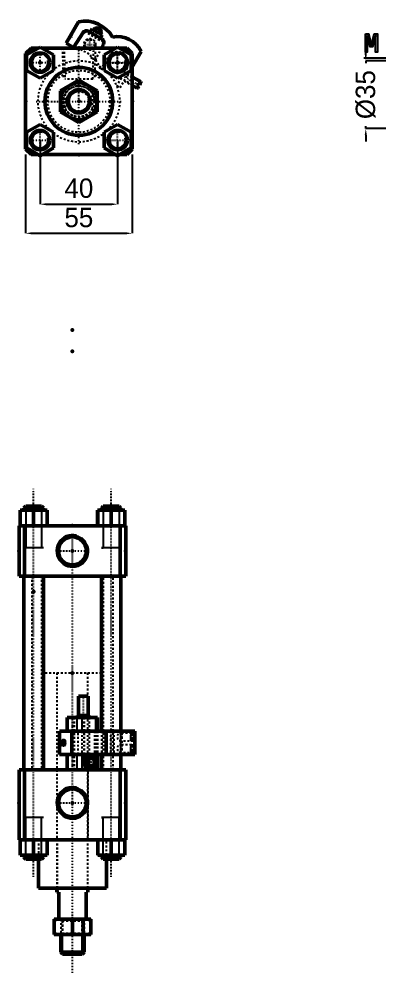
# Model space of a CAD drawing. Header units: millimetres. Extents: x -31 to 525, y -450 to 94.
# Drawn here: x -30.8 to 155.2, y -449.7 to 42.5 of the extents above; entities that cross this region are included whole.
import ezdxf

# ---------------------------------------------------------------- set-up
doc = ezdxf.new("R2010")
doc.units = ezdxf.units.MM
doc.linetypes.add('Center', pattern=[1.5, 0.45, -0.5, 0.05, -0.5])
doc.linetypes.add('Dashed', pattern=[2, 1, -1])
for name, color, linetype, lineweight in [('2d ConnectionPoints', 7, 'Continuous', 50), ('AM_0', 7, 'Continuous', 50), ('AM_4', 3, 'Continuous', 25), ('AM_5', 3, 'Continuous', 25), ('AM_7', 7, 'Center', 25), ('AM_9', 6, 'Dashed', 25)]:
    doc.layers.add(name, color=color, linetype=linetype, lineweight=lineweight)
doc.dimstyles.new('ISO-25', dxfattribs={"dimtxt": 2.5, "dimasz": 2.5, "dimexe": 1.25, "dimexo": 0.625, "dimtad": 1, "dimtxsty": 'Standard', "dimcen": 2.5, "dimadec": 0, "dimazin": 0, "dimtfac": 1, "dimtmove": 0, "dimatfit": 3, "dimfxl": 1, "dimarcsym": 0})

# ---------------------------------------------------------------- blocks, each defined once
blk = doc.blocks.new('1_mghcJFS_0132_switch_0_in_MGHCA70SDC3250T110A0_0')
at = {"layer": 'AM_0'}
for p, q in [((-0.26, 41.11), (-6.61, 30.11)), ((2.19, 35.53), (-2.71, 27.86)), ((11.96, 32.1), (4.88, 36.18)), ((6.82, 37.37), (5.82, 35.64)), ((12.02, 34.37), (6.82, 37.37)), ((-6.61, 30.11), (-2.08, 27.5)), ((11.02, 32.64), (12.02, 34.37)), ((11.73, 27.5), (12.73, 29.44)), ((27.5, 17.79), (32.1, 25.76)), ((31.87, 10.21), (27.5, 12.73)), ((31.87, 10.21), (31.12, 8.91)), ((32.02, 9.62), (31.87, 10.21)), ((27.5, 8.11), (29.87, 6.75)), ((30.62, 8.05), (29.87, 6.75)), ((29.87, 6.75), (30.45, 6.9)), ((30.62, 9.2), (30.12, 8.33)), ((30.99, 7.83), (30.12, 8.33)), ((30.99, 7.83), (30.45, 6.9)), ((30.62, 9.2), (31.49, 8.7)), ((32.02, 9.62), (31.49, 8.7))]:
    blk.add_line(p, q, dxfattribs=at)
for centre, radius, start, end in [((2.92, 24.61), 16.8, 30.5234, 100.9016), ((3.88, 34.45), 2, 60, 147.3974), ((9.42, 35.87), 2, 330, 150), ((10.96, 30.36), 2, 332.6026, 60), ((19.98, 19.96), 13.44, 25.5646, 101.0894)]:
    blk.add_arc(centre, radius, start, end, dxfattribs=at)
at = {"layer": 'AM_5', "linetype": 'Dashed'}
for p, q in [((27.5, 8.61), (21.79, 11.9)), ((27.5, 12.23), (23.36, 14.62))]:
    blk.add_line(p, q, dxfattribs=at)
at = {"layer": 'AM_5'}
for p, q in [((32.02, 9.62), (27.5, 12.23)), ((30.45, 6.9), (27.5, 8.61))]:
    blk.add_line(p, q, dxfattribs=at)
at = {"layer": 'AM_7'}
for p, q in [((7.32, 35.87), (11.52, 35.87)), ((10.52, 37.78), (8.32, 33.97)), ((9.42, 33.77), (9.42, 37.97)), ((-4.63, 33.59), (-4.15, 33.32)), ((5.67, 26.23), (5.67, 32.53)), ((2.52, 29.38), (8.82, 29.38)), ((19.98, 14.08), (19.98, 25.84)), ((14.1, 19.96), (25.86, 19.96)), ((22.14, 13.51), (31.67, 8.01))]:
    blk.add_line(p, q, dxfattribs=at)
at = {"layer": 'AM_9'}
for p, q in [((-3.53, 34.45), (-4.08, 33.5)), ((-3.53, 34.45), (-3.96, 34.7)), ((2.93, 36.15), (12.91, 30.39)), ((4.83, 36.1), (11.91, 32.01)), ((-5.26, 32.45), (-4.83, 32.2)), ((-4.28, 33.15), (-4.83, 32.2)), ((-3.84, 32.9), (-4.28, 33.15)), ((-3.64, 33.25), (-4.08, 33.5)), ((-3.84, 32.9), (-3.64, 33.25)), ((-2.08, 27.5), (-0.11, 26.36)), ((-0.11, 26.36), (0.82, 26.98)), ((0.82, 26.98), (6.02, 23.98)), ((8.55, 21.36), (11.73, 27.5)), ((6.02, 23.98), (5.95, 22.86)), ((5.95, 22.86), (8.55, 21.36)), ((8.55, 21.36), (11.43, 16.36)), ((11.43, 16.36), (15.13, 22.76)), ((24.82, 17.16), (19.58, 8.07)), ((21.31, 7.07), (27.5, 17.79)), ((23.31, 10.53), (27.5, 8.11)), ((27.5, 12.73), (25.31, 14)), ((19.58, 8.07), (21.31, 7.07))]:
    blk.add_line(p, q, dxfattribs=at)
for radius in [3, 2.5]:
    blk.add_circle((5.67, 29.38), radius, dxfattribs=at)
for centre, radius, start, end in [((3.83, 34.37), 2, 60, 116.633), ((10.91, 30.28), 2, 3.367, 60), ((19.98, 19.96), 5.6, 330, 150)]:
    blk.add_arc(centre, radius, start, end, dxfattribs=at)
blk = doc.blocks.new('2_HC_NUTM12X1_5_0_in_MGHCA70SDC3250T110A0_0')
at = {"layer": 'AM_0'}
for p, q in [((-9.5, 5.48), (0, 10.97)), ((0, 10.97), (9.5, 5.48)), ((-9.5, -5.48), (-9.5, 5.48)), ((9.5, 5.48), (9.5, -5.48)), ((0, -10.97), (-9.5, -5.48)), ((9.5, -5.48), (0, -10.97))]:
    blk.add_line(p, q, dxfattribs=at)
blk.add_circle((0, 0), 9.5, dxfattribs=at)
at = {"layer": 'AM_9'}
blk.add_circle((0, 0), 5.19, dxfattribs=at)
blk = doc.blocks.new('3_A__SD__C_32_50_ROD_070_0_in_MGHCA70SDC3250T110A0_0')
at = {"layer": 'AM_0'}
blk.add_circle((0, 0), 6, dxfattribs=at)
at = {"layer": 'AM_5'}
blk.add_arc((0, 0), 5.08, 75, 15, dxfattribs=at)
at = {"layer": 'AM_9'}
for p, q in [((-7, 3.87), (-7, -3.87)), ((7, -3.87), (7, 3.87))]:
    blk.add_line(p, q, dxfattribs=at)
blk.add_circle((0, 0), 8, dxfattribs=at)
blk = doc.blocks.new('4_A__SD_C_32_50_0__BODY__A70_0_in_MGHCA70SDC3250T110A0_0')
at = {"layer": 'AM_0'}
for p, q in [((-24.67, 27.5), (-27.5, 24.67)), ((-27.5, 24.67), (-27.5, -24.67)), ((-20, 28.03), (-26.95, 24.01)), ((-20.91, 27.5), (-24.67, 27.5)), ((-13.05, 24.01), (-20, 28.03)), ((19.09, 27.5), (-19.09, 27.5)), ((20, 28.03), (13.05, 24.01)), ((26.95, 24.01), (20, 28.03)), ((24.67, 27.5), (20.91, 27.5)), ((27.5, 24.67), (24.67, 27.5)), ((27.5, -24.67), (27.5, 24.67)), ((-26.95, 24.01), (-26.95, 15.99)), ((-13.05, 15.99), (-13.05, 24.01)), ((13.05, 24.01), (13.05, 15.99)), ((26.95, 15.99), (26.95, 24.01)), ((-26.95, 15.99), (-20, 11.97)), ((-20, 11.97), (-13.05, 15.99)), ((13.05, 15.99), (20, 11.97)), ((20, 11.97), (26.95, 15.99)), ((-20, -11.92), (-27, -15.96)), ((-13, -15.96), (-20, -11.92)), ((20, -11.92), (13, -15.96)), ((27, -15.96), (20, -11.92)), ((-27, -15.96), (-27, -24.04)), ((-13, -24.04), (-13, -15.96)), ((13, -15.96), (13, -24.04)), ((27, -24.04), (27, -15.96)), ((-27, -24.04), (-20, -28.08)), ((-20, -28.08), (-13, -24.04)), ((13, -24.04), (20, -28.08)), ((20, -28.08), (27, -24.04)), ((-27.5, -24.67), (-24.67, -27.5)), ((-24.67, -27.5), (-21.01, -27.5)), ((-18.99, -27.5), (18.99, -27.5)), ((21.01, -27.5), (24.67, -27.5)), ((24.67, -27.5), (27.5, -24.67))]:
    blk.add_line(p, q, dxfattribs=at)
for centre, radius in [((-20, 20), 5), ((20, 20), 5), ((0, 0), 17.5), ((-20, -20), 5), ((20, -20), 5)]:
    blk.add_circle(centre, radius, dxfattribs=at)
at = {"layer": 'AM_5', "linetype": 'Dashed'}
for p, q in [((-8.53, 27.5), (-8.03, 11.5)), ((8.53, 27.5), (8.03, 11.5))]:
    blk.add_line(p, q, dxfattribs=at)
at = {"layer": 'AM_5'}
for centre in [(-20, 20), (20, 20), (-20, -20), (20, -20)]:
    blk.add_arc(centre, 4.08, 75, 15, dxfattribs=at)
at = {"layer": 'AM_7'}
for p, q in [((-20, 14.75), (-20, 25.25)), ((0, -22.05), (0, 28.3)), ((20, 14.75), (20, 25.25)), ((-25.25, 20), (-14.75, 20)), ((14.75, 20), (25.25, 20)), ((-22.05, 0), (22.05, 0)), ((-20, -25.25), (-20, -14.75)), ((20, -25.25), (20, -14.75)), ((-25.25, -20), (-14.75, -20)), ((14.75, -20), (25.25, -20))]:
    blk.add_line(p, q, dxfattribs=at)
at = {"layer": 'AM_9'}
for p, q in [((-20.91, 27.5), (-19.09, 27.5)), ((-7.67, 27.5), (-7.18, 11.5)), ((7.18, 11.5), (7.67, 27.5)), ((19.09, 27.5), (20.91, 27.5)), ((7.18, 11.5), (-7.18, 11.5)), ((-18.99, -27.5), (-21.01, -27.5)), ((21.01, -27.5), (18.99, -27.5))]:
    blk.add_line(p, q, dxfattribs=at)
for radius in [21, 16, 8.1, 7.9]:
    blk.add_circle((0, 0), radius, dxfattribs=at)
blk = doc.blocks.new('*D5')
at = {"layer": 'AM_5', "color": 0, "lineweight": -2}
for p, q in [((-20, -20), (-20, -53.08)), ((20, -20), (20, -53.08)), ((-16.67, -53.08), (16.67, -53.08))]:
    blk.add_line(p, q, dxfattribs=at)
at = {"layer": 'AM_5', "color": 0}
for points in [[(-16.67, -52.53), (-16.67, -53.64), (-20, -53.08)], [(16.67, -53.64), (16.67, -52.53), (20, -53.08)]]:
    blk.add_solid(points, dxfattribs=at)
at = {"layer": 'Defpoints', "color": 0}
for p in [(-20, -20), (20, -20), (20, -53.08)]:
    blk.add_point(p, dxfattribs=at)
at = {"layer": 'AM_5', "color": 0, "insert": (0, -44.87), "char_height": 10, "attachment_point": 5}
blk.add_mtext('40', dxfattribs=at)
blk = doc.blocks.new('*D6')
at = {"layer": 'AM_5', "color": 0, "lineweight": -2}
for p, q in [((-27.5, -27.5), (-27.5, -68.08)), ((27.5, -27.5), (27.5, -68.08)), ((-24.17, -68.08), (24.17, -68.08))]:
    blk.add_line(p, q, dxfattribs=at)
at = {"layer": 'AM_5', "color": 0}
for points in [[(-24.17, -67.53), (-24.17, -68.64), (-27.5, -68.08)], [(24.17, -68.64), (24.17, -67.53), (27.5, -68.08)]]:
    blk.add_solid(points, dxfattribs=at)
at = {"layer": 'Defpoints', "color": 0}
for p in [(-27.5, -27.5), (27.5, -27.5), (27.5, -68.08)]:
    blk.add_point(p, dxfattribs=at)
at = {"layer": 'AM_5', "color": 0, "insert": (0, -59.98), "char_height": 10, "attachment_point": 5}
blk.add_mtext('55', dxfattribs=at)
blk = doc.blocks.new('*D36')
at = {"layer": 'AM_5', "color": 0, "lineweight": -2}
for p, q in [((147.91, 24.29), (147.91, 27.62)), ((261.91, 20.96), (147.91, 20.96)), ((147.91, 20.96), (147.91, 19.79)), ((147.91, -14.04), (147.91, -12.88)), ((261.91, -14.04), (147.91, -14.04)), ((147.91, -17.38), (147.91, -20.71))]:
    blk.add_line(p, q, dxfattribs=at)
at = {"layer": 'AM_5', "color": 0}
for points in [[(147.36, 24.29), (148.47, 24.29), (147.91, 20.96)], [(148.47, -17.38), (147.36, -17.38), (147.91, -14.04)]]:
    blk.add_solid(points, dxfattribs=at)
at = {"layer": 'Defpoints', "color": 0}
for p in [(261.91, 20.96), (147.91, -14.04), (261.91, -14.04)]:
    blk.add_point(p, dxfattribs=at)
at = {"layer": 'AM_5', "color": 0, "insert": (147.91, 3.46), "char_height": 10, "attachment_point": 5, "rotation": 90}
blk.add_mtext('Ø35', dxfattribs=at)
blk = doc.blocks.new('1_mghcJFS_0132_switch_0_in_MGHCA70SDC3250T110A0_4')
at = {"layer": 'AM_0'}
for p, q in [((3.17, 74), (8.17, 74)), ((3.17, 74), (3.17, 64)), ((8.17, 64), (8.17, 74)), ((2.67, 64), (8.67, 64)), ((2.67, 64), (2.67, 63)), ((8.67, 63), (8.67, 64)), ((12.96, 63), (-2.71, 63)), ((-2.71, 63), (-2.71, 56)), ((12.96, 56), (12.96, 63)), ((32.1, 56), (-6.61, 56)), ((-6.61, 56), (-6.61, 44)), ((-0.26, 56), (-0.26, 44)), ((17.39, 56), (17.39, 44)), ((32.1, 56), (32.1, 44)), ((-4.28, 51.12), (-4.28, 48.88)), ((-4.08, 49.26), (-4.08, 50.74)), ((32.1, 44), (-6.61, 44)), ((-2.71, 44), (-2.71, 36)), ((9.42, 43), (8.42, 43)), ((12.96, 36), (12.96, 44)), ((12.96, 36), (-2.71, 36)), ((8.42, 37), (9.42, 37))]:
    blk.add_line(p, q, dxfattribs=at)
blk.add_arc((9.42, 40), 2, 270, 90, dxfattribs=at)
for centre, major_axis, ratio in [((-4.61, 50), (0, -1.3), 0.5), ((9.42, 40), (0, 3), 0.866025)]:
    blk.add_ellipse(centre, major_axis=major_axis, ratio=ratio, dxfattribs=at)
for centre, major_axis, ratio, start_param, end_param in [((-4.18, 50), (0, -1.3), 0.5, 3.481168, 5.94361), ((8.42, 40), (0, 3), 0.866025, 6.283185, 9.424778), ((9.42, 40), (0, 2), 0.866025, 6.283185, 9.424778)]:
    blk.add_ellipse(centre, major_axis=major_axis, ratio=ratio, start_param=start_param, end_param=end_param, dxfattribs=at)
at = {"layer": 'AM_4'}
for p, q in [((2.19, 63), (2.19, 56)), ((4.88, 63), (4.88, 56)), ((11.96, 63), (11.96, 56)), ((2.19, 44), (2.19, 36)), ((4.88, 44), (4.88, 36)), ((11.96, 44), (11.96, 40.63)), ((11.96, 39.37), (11.96, 36))]:
    blk.add_line(p, q, dxfattribs=at)
at = {"layer": 'AM_7'}
for p, q in [((5.67, 62.45), (5.67, 74.55)), ((7.32, 40), (11.52, 40)), ((9.42, 37.9), (9.42, 42.1))]:
    blk.add_line(p, q, dxfattribs=at)
at = {"layer": 'AM_9'}
for p, q in [((-0.11, 63), (-0.11, 36)), ((0.82, 63), (0.82, 36)), ((5.95, 63), (5.95, 36)), ((6.02, 63), (6.02, 36)), ((8.55, 63), (8.55, 36)), ((12.73, 63), (12.73, 56)), ((2.93, 44), (2.93, 56)), ((4.83, 56), (4.83, 44)), ((11.43, 56), (11.43, 44)), ((11.91, 56), (11.91, 44)), ((12.91, 56), (12.91, 44)), ((15.13, 56), (15.13, 44)), ((19.58, 56), (19.58, 44)), ((21.31, 56), (21.31, 44)), ((30.37, 55), (24.31, 55)), ((24.82, 56), (24.82, 44)), ((25.58, 44), (25.58, 56)), ((30.12, 51.06), (30.12, 54.94)), ((30.12, 54.94), (30.62, 54.94)), ((30.62, 54.94), (30.99, 54.49)), ((30.62, 54.94), (30.62, 51.06)), ((30.62, 54.94), (31.12, 54.94)), ((30.99, 54.49), (30.99, 51.51)), ((31.49, 54.49), (31.12, 54.94)), ((31.69, 54.28), (31.44, 54.63)), ((31.49, 51.51), (31.49, 54.49)), ((-3.74, 51.3), (-4.61, 51.3)), ((-4.28, 51.28), (-4.28, 51.12)), ((-3.64, 51.28), (-4.28, 51.28)), ((-4.08, 50.74), (-4.08, 51.28)), ((-4.08, 48.72), (-4.08, 49.26)), ((-3.84, 51.28), (-3.84, 48.72)), ((-3.64, 48.72), (-3.64, 51.28)), ((24.31, 51), (30.37, 51)), ((30.12, 51.06), (30.62, 51.06)), ((30.99, 51.51), (30.62, 51.06)), ((30.62, 51.06), (31.12, 51.06)), ((31.12, 51.06), (31.49, 51.51)), ((31.44, 51.37), (31.69, 51.72)), ((-4.61, 48.7), (-3.74, 48.7)), ((-4.28, 48.88), (-4.28, 48.72)), ((-3.64, 48.72), (-4.28, 48.72)), ((30.37, 49), (24.31, 49)), ((24.31, 45), (30.37, 45)), ((30.12, 45.06), (30.12, 48.94)), ((30.12, 48.94), (30.62, 48.94)), ((30.12, 45.06), (30.62, 45.06)), ((30.62, 48.94), (30.99, 48.49)), ((30.62, 48.94), (30.62, 45.06)), ((30.62, 48.94), (31.12, 48.94)), ((30.99, 45.51), (30.62, 45.06)), ((30.62, 45.06), (31.12, 45.06)), ((30.99, 48.49), (30.99, 45.51)), ((31.49, 48.49), (31.12, 48.94)), ((31.12, 45.06), (31.49, 45.51)), ((31.69, 48.28), (31.44, 48.63)), ((31.44, 45.37), (31.69, 45.72)), ((31.49, 45.51), (31.49, 48.49)), ((11.96, 40.63), (11.96, 39.37)), ((12.73, 44), (12.73, 36))]:
    blk.add_line(p, q, dxfattribs=at)
for centre in [(24.31, 53), (24.31, 47)]:
    blk.add_ellipse(centre, major_axis=(0, 2), ratio=0.5, dxfattribs=at)
for centre, major_axis, ratio, start_param, end_param in [((30.87, 53), (0, -2), 0.5, 3.394273, 6.030505), ((30.37, 53), (0, -2), 0.5, 2.888912, 3.394273), ((31.24, 53), (0, -1.57), 0.5, 3.465602, 5.959176), ((30.87, 53), (0, -2), 0.5, 0.25268, 2.888912), ((31.24, 53), (0, -1.57), 0.5, 0.324009, 2.817583), ((-4.18, 50), (0, -1.3), 0.5, 3.296052, 3.481168), ((-4.18, 50), (0, -1.3), 0.5, 0.15446, 2.987133), ((-3.74, 50), (0, 1.3), 0.5, 6.128726, 6.437645), ((30.37, 53), (0, -2), 0.5, 6.030505, 6.535866), ((-4.18, 50), (0, -1.3), 0.5, 5.94361, 6.128726), ((-3.74, 50), (0, 1.3), 0.5, 2.987133, 3.296052), ((30.87, 47), (0, -2), 0.5, 3.394273, 6.030505), ((30.37, 47), (0, -2), 0.5, 2.888912, 3.394273), ((30.37, 47), (0, -2), 0.5, 6.030505, 6.535866), ((31.24, 47), (0, -1.57), 0.5, 3.465602, 5.959176), ((30.87, 47), (0, -2), 0.5, 0.25268, 2.888912), ((31.24, 47), (0, -1.57), 0.5, 0.324009, 2.817583), ((8.42, 40), (0, 3), 0.866025, 3.141593, 6.283185), ((9.42, 40), (0, 2), 0.866025, 3.141593, 6.283185)]:
    blk.add_ellipse(centre, major_axis=major_axis, ratio=ratio, start_param=start_param, end_param=end_param, dxfattribs=at)
blk = doc.blocks.new('2_HC_NUTM12X1_5_0_in_MGHCA70SDC3250T110A0_4')
at = {"layer": 'AM_0'}
for p, q in [((-9.5, -41), (9.5, -41)), ((-9.5, -49), (-9.5, -41)), ((0, -48.61), (0, -41.39)), ((9.5, -41), (9.5, -49)), ((-9.5, -49), (9.5, -49))]:
    blk.add_line(p, q, dxfattribs=at)
for points in [[(-4.75, -41), (-5.94, -41.03), (-7.12, -41.1), (-9.5, -41.39)], [(0, -41.39), (-2.36, -41.1), (-3.56, -41.03), (-4.75, -41)], [(4.75, -41), (3.56, -41.03), (2.37, -41.1), (0, -41.39)], [(9.5, -41.39), (7.14, -41.1), (5.94, -41.03), (4.75, -41)], [(-9.5, -48.61), (-7.14, -48.9), (-5.94, -48.97), (-4.75, -49)], [(-4.75, -49), (-3.56, -48.97), (-2.37, -48.9), (0, -48.61)], [(0, -48.61), (2.36, -48.9), (3.56, -48.97), (4.75, -49)], [(4.75, -49), (5.94, -48.97), (7.12, -48.9), (9.5, -48.61)]]:
    blk.add_lwpolyline(points, dxfattribs=at)
at = {"layer": 'AM_5', "linetype": 'Dashed'}
for p, q in [((-6, -41), (-6, -49)), ((6, -41), (6, -49))]:
    blk.add_line(p, q, dxfattribs=at)
at = {"layer": 'AM_9'}
for p, q in [((-6, -41), (-5.19, -41.81)), ((-5.19, -41.81), (-5.19, -48.19)), ((-5.19, -41.81), (5.19, -41.81)), ((5.19, -41.81), (6, -41)), ((5.19, -48.19), (5.19, -41.81)), ((-5.19, -48.19), (-6, -49)), ((-5.19, -48.19), (5.19, -48.19)), ((6, -49), (5.19, -48.19))]:
    blk.add_line(p, q, dxfattribs=at)
blk = doc.blocks.new('3_A__SD__C_32_50_ROD_070_0_in_MGHCA70SDC3250T110A0_4')
at = {"layer": 'AM_0'}
for p, q in [((-8, -25), (-8, -27)), ((-7, -27), (-8, -27)), ((-7, -27), (-7, -41)), ((7, -27), (7, -41)), ((8, -27), (7, -27)), ((8, -27), (8, -25)), ((-6, -49), (-6, -58.08)), ((6, -58.08), (6, -49)), ((-6, -58.08), (-5.08, -59)), ((-6, -58.08), (6, -58.08)), ((-5.08, -59), (5.08, -59)), ((5.08, -59), (6, -58.08))]:
    blk.add_line(p, q, dxfattribs=at)
at = {"layer": 'AM_5', "linetype": 'Dashed'}
for p, q in [((-6, -41), (-5.08, -41)), ((-5.08, -49), (-5.08, -41)), ((5.08, -49), (5.08, -41)), ((6, -41), (5.08, -41))]:
    blk.add_line(p, q, dxfattribs=at)
at = {"layer": 'AM_5'}
for p, q in [((-5.08, -59), (-5.08, -49)), ((5.08, -59), (5.08, -49))]:
    blk.add_line(p, q, dxfattribs=at)
at = {"layer": 'AM_9'}
for p, q in [((-16, 136), (-16, 86)), ((16, 86), (16, 136)), ((-16, 86), (16, 86)), ((-8, 86), (-8, -25)), ((8, -25), (8, 86)), ((-6, -41), (-6, -49)), ((6, -49), (6, -41))]:
    blk.add_line(p, q, dxfattribs=at)
blk = doc.blocks.new('4_A__SD_C_32_50_0__BODY__A70_0_in_MGHCA70SDC3250T110A0_4')
at = {"layer": 'AM_0'}
for p, q in [((-13, 170), (-27, 170)), ((-27, 170), (-27, 162)), ((-26.95, 170), (-26.95, 162)), ((-24.08, 172), (-25, 171.08)), ((-25, 171.08), (-15, 171.08)), ((-25, 171.08), (-25, 170)), ((-24.08, 172), (-15.92, 172)), ((-20, 170), (-20, 162)), ((-15, 171.08), (-15.92, 172)), ((-15, 170), (-15, 171.08)), ((-13.05, 170), (-13.05, 162)), ((-13, 170), (-13, 162)), ((27, 170), (13, 170)), ((13, 170), (13, 162)), ((13.05, 170), (13.05, 162)), ((15.92, 172), (15, 171.08)), ((15, 171.08), (25, 171.08)), ((15, 171.08), (15, 170)), ((15.92, 172), (24.08, 172)), ((20, 170), (20, 162)), ((25, 171.08), (24.08, 172)), ((25, 170), (25, 171.08)), ((26.95, 170), (26.95, 162)), ((27, 170), (27, 162)), ((-27.5, 162), (-27.5, 136)), ((27.5, 162), (-27.5, 162)), ((-24.67, 162), (-24.67, 136)), ((24.67, 162), (24.67, 136)), ((27.5, 162), (27.5, 136)), ((27.5, 136), (-27.5, 136)), ((-25, 136), (-25, 36)), ((-15, 36), (-15, 136)), ((15, 136), (15, 56)), ((25, 56), (25, 136)), ((15, 44), (15, 36)), ((25, 36), (25, 44)), ((-2.71, 36), (-27.5, 36)), ((-27.5, 36), (-27.5, 0)), ((-24.67, 36), (-24.67, 0)), ((27.5, 36), (12.96, 36)), ((24.67, 36), (24.67, 0)), ((27.5, 36), (27.5, 0)), ((27.5, 0), (-27.5, 0)), ((-26.95, -8), (-26.95, 0)), ((-20, -8), (-20, 0)), ((-13.05, -8), (-13.05, 0)), ((13.05, -8), (13.05, 0)), ((20, -8), (20, 0)), ((26.95, -8), (26.95, 0)), ((-27, -8), (-27, 0)), ((27, -8), (27, 0)), ((-13.05, -8), (-27, -8)), ((-25, -8), (-25, -9.08)), ((-25, -9.08), (-24.08, -10)), ((-25, -9.08), (-15, -9.08)), ((-15.92, -10), (-15, -9.08)), ((-15, -9.08), (-15, -8)), ((27, -8), (13.05, -8)), ((15, -8), (15, -9.08)), ((15, -9.08), (15.92, -10)), ((15, -9.08), (25, -9.08)), ((24.08, -10), (25, -9.08)), ((25, -9.08), (25, -8)), ((-24.08, -10), (-15.92, -10)), ((-17.5, -10), (-17.5, -25)), ((15.92, -10), (24.08, -10)), ((17.5, -25), (17.5, -10)), ((17.5, -25), (-17.5, -25))]:
    blk.add_line(p, q, dxfattribs=at)
for centre, radius in [((0, 149), 7.67), ((0, 149), 7.18), ((0, 19), 7.67), ((0, 19), 7.18)]:
    blk.add_circle(centre, radius, dxfattribs=at)
at = {"layer": 'AM_5'}
for p, q in [((-24.08, 172), (-24.08, 150.5)), ((-15.92, 172), (-15.92, 150.5)), ((15.92, 172), (15.92, 150.5)), ((24.08, 172), (24.08, 150.5)), ((-15, 150.5), (-25, 150.5)), ((-25, 150.5), (-24.08, 150.5)), ((-15, 150.5), (-15.92, 150.5)), ((25, 150.5), (15, 150.5)), ((15, 150.5), (15.92, 150.5)), ((25, 150.5), (24.08, 150.5)), ((-15, 11.5), (-25, 11.5)), ((-25, 11.5), (-24.08, 11.5)), ((-24.08, -10), (-24.08, 11.5)), ((-15.92, -10), (-15.92, 11.5)), ((-15, 11.5), (-15.92, 11.5)), ((25, 11.5), (15, 11.5)), ((15, 11.5), (15.92, 11.5)), ((15.92, -10), (15.92, 11.5)), ((24.08, -10), (24.08, 11.5)), ((25, 11.5), (24.08, 11.5))]:
    blk.add_line(p, q, dxfattribs=at)
for centre in [(0, 149), (0, 19)]:
    blk.add_arc(centre, 8.33, 75, 15, dxfattribs=at)
at = {"layer": 'AM_7'}
for p, q in [((-20, -19.1), (-20, 181.1)), ((20, -19.1), (20, 181.1)), ((0, -68.75), (0, 157.06)), ((-8.06, 149), (8.06, 149)), ((-8.06, 19), (8.06, 19))]:
    blk.add_line(p, q, dxfattribs=at)
at = {"layer": 'AM_9'}
for p, q in [((-21, 136), (-21, 36)), ((-16, 136), (-16, 36)), ((16, 36), (16, 136)), ((21, 36), (21, 136)), ((15, 56), (15, 44)), ((25, 44), (25, 56)), ((-8.1, 36), (-8.1, 0)), ((8.1, 0), (8.1, 36)), ((-17.5, 0), (-17.5, -10)), ((-7.9, 0), (-7.9, -25)), ((7.9, -25), (7.9, 0)), ((17.5, -10), (17.5, 0)), ((-13, -8), (-13, 0)), ((13, -8), (13, 0)), ((-13, -8), (-13.05, -8)), ((13.05, -8), (13, -8))]:
    blk.add_line(p, q, dxfattribs=at)

msp = doc.modelspace()

# ---------------------------------------------------------------- linework, layer by layer
at = {"layer": '2d ConnectionPoints'}
for p in [(0, 27.5), (0, 27.5), (-20, 20), (20, 20), (-27.5, 0), (-27.5, 0), (0, 0), (0, 0), (0, 0), (0, 0), (0, 0), (0, 0), (0, 0), (0, 0), (0, 0), (0, 0), (0, 0), (0, 0), (0, 0), (27.5, 0), (27.5, 0), (0, -27.5), (0, -27.5), (-3.316, -117.947), (-3.316, -128.947), (-3.316, -218.947), (-3.316, -218.947), (-3.316, -218.947), (-30.816, -231.947), (-3.316, -231.947), (-3.316, -231.947), (24.184, -231.947), (-23.316, -252.947), (-3.316, -294.947), (16.684, -336.947), (-30.816, -361.947), (-3.316, -361.947), (-3.316, -361.947), (24.184, -361.947), (-3.316, -380.947), (-3.316, -380.947), (-3.316, -380.947), (-3.316, -380.947), (-3.316, -421.947), (-3.316, -421.947), (-3.316, -439.947)]:
    msp.add_point(p, dxfattribs=at)
at = {"layer": 'AM_5'}
msp.add_line((146.912, 22.458), (202.912, 22.458), dxfattribs=at)
msp.add_lwpolyline([(147.699, 34.883), (149.376, 34.883), (150.806, 28.994), (152.223, 34.883), (153.926, 34.883), (153.926, 25.458), (152.964, 25.458), (152.964, 33.895), (152.899, 33.862), (151.404, 28.123), (150.221, 28.123), (148.706, 33.862), (148.661, 33.888), (148.661, 25.458), (147.699, 25.458), (147.699, 34.883)], dxfattribs=at)

# ---------------------------------------------------------------- block references
for name, p in [('1_mghcJFS_0132_switch_0_in_MGHCA70SDC3250T110A0_0', (0, 0)), ('4_A__SD_C_32_50_0__BODY__A70_0_in_MGHCA70SDC3250T110A0_0', (0, 0)), ('2_HC_NUTM12X1_5_0_in_MGHCA70SDC3250T110A0_0', (0, 0)), ('3_A__SD__C_32_50_ROD_070_0_in_MGHCA70SDC3250T110A0_0', (0, 0)), ('4_A__SD_C_32_50_0__BODY__A70_0_in_MGHCA70SDC3250T110A0_4', (-3.316, -380.947)), ('3_A__SD__C_32_50_ROD_070_0_in_MGHCA70SDC3250T110A0_4', (-3.316, -380.947)), ('1_mghcJFS_0132_switch_0_in_MGHCA70SDC3250T110A0_4', (-3.316, -380.947)), ('2_HC_NUTM12X1_5_0_in_MGHCA70SDC3250T110A0_4', (-3.316, -380.947))]:
    msp.add_blockref(name, p)

# ---------------------------------------------------------------- dimensions: what is measured, and where the dimension line sits
dim = msp.add_linear_dim(base=(147.912, -14.042), p1=(261.912, 20.958), p2=(261.912, -14.042), angle=90, text='Ø35', dimstyle='ISO-25', override={"dimtxt": 10, "dimasz": 3.333333, "dimexe": 0, "dimexo": 0, "dimgap": 3}, dxfattribs=at)
dim.commit()
dim.dimension.update_dxf_attribs({"geometry": '*D36', "text_midpoint": (147.912, 3.458), "dimtype": 160, "text_rotation": 90})
for base, p1, p2, text, picture, middle in [((20, -53.083), (-20, -20), (20, -20), '40', '*D5', (0, -53.083)), ((27.5, -68.083), (-27.5, -27.5), (27.5, -27.5), '55', '*D6', (0, -68.083))]:
    dim = msp.add_linear_dim(base=base, p1=p1, p2=p2, text=text, dimstyle='ISO-25', override={"dimtxt": 10, "dimasz": 3.333333, "dimexe": 0, "dimexo": 0, "dimgap": 3}, dxfattribs=at)
    dim.commit()
    dim.dimension.update_dxf_attribs({"geometry": picture, "text_midpoint": middle, "dimtype": 160})

doc.saveas('drawing.dxf')
